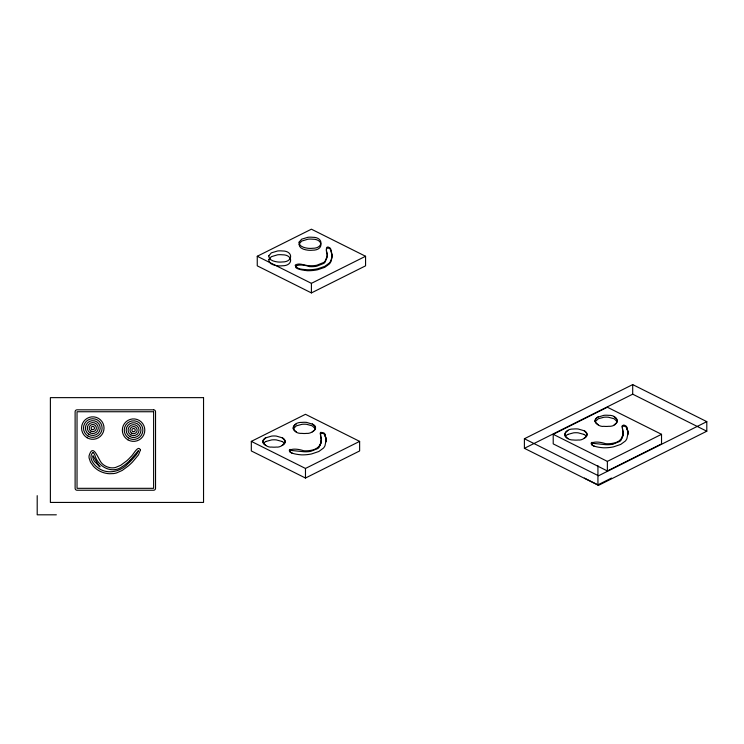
<?xml version="1.0" encoding="UTF-8"?>
<svg xmlns="http://www.w3.org/2000/svg" width="744" height="744" viewBox="0 0 744 744"><rect width="100%" height="100%" fill="white"/><g stroke="black" fill="none" stroke-linecap="round" stroke-linejoin="round"><path stroke-width="1.12" d="M320.608 435.249L320.757 432.338L323.807 432.878A4.399 4.399 0 0 1 324.635 433.733L326.049 438.346A17.484 17.484 0 0 1 326.095 440.206L325.016 445.637A9.895 9.895 0 0 1 323.454 448.102L318.832 451.487L311.783 453.877A41.087 41.087 0 0 1 306.64 454.677A45.923 45.923 0 0 1 301.348 454.854C281.771 453.161 289.463 445.954 303.747 450.771A27.993 27.993 0 0 0 310.825 450.362C315.54 449.757 320.627 446.828 321.12 441.648A12.295 12.295 0 0 0 321.241 438.913L320.673 435.547M620.245 440.076A8.035 8.035 0 0 0 621.231 438.979L623.016 434.58A12.295 12.295 0 0 0 623.137 431.846C622.384 429.362 621.026 422.75 625.695 425.81A4.399 4.399 0 0 1 626.522 426.665L627.945 431.269A17.484 17.484 0 0 1 627.992 433.138L626.913 438.569A9.895 9.895 0 0 1 625.351 441.034L620.729 444.41L613.679 446.809A41.087 41.087 0 0 1 608.536 447.609A45.923 45.923 0 0 1 603.235 447.786C583.668 446.093 591.35 438.886 605.644 443.703A27.993 27.993 0 0 0 612.721 443.294C617.101 442.652 621.938 440.243 622.83 435.491A11.913 11.913 0 0 0 623.156 433.148L622.244 426.879A2.585 2.585 0 0 1 622.3 425.577M289.388 450.985A1.423 1.423 0 0 1 290.244 450.343L303.747 451.729A27.993 27.993 0 0 0 310.825 451.32L317.902 448.483A7.998 7.998 0 0 0 319.12 447.293L321.083 442.847A12.239 12.239 0 0 0 321.259 440.216L320.357 434.003A2.585 2.585 0 0 1 320.413 432.645M313.066 424.378L306.612 422.397A22.246 22.246 0 0 0 302.008 422.397C290.681 421.922 290.997 434.022 302.008 433.389A22.246 22.246 0 0 0 306.612 433.389C310.955 434.031 319.223 428.758 313.447 424.629M598.26 416.854C590.801 420.034 598.511 427.447 603.905 426.321A22.246 22.246 0 0 0 608.499 426.321C619.51 426.954 619.826 414.854 608.508 415.329A22.246 22.246 0 0 0 603.905 415.329L597.441 417.31M293.238 428.851L296.363 425.838L302.008 424.312A22.246 22.246 0 0 1 306.612 424.312L312.248 425.838L315.372 428.851M595.135 421.783L598.26 418.77L603.905 417.245A22.246 22.246 0 0 1 608.499 417.245L614.144 418.77L617.269 421.783M281.93 445.498A7.403 7.403 0 0 0 284.608 443.526L285.147 442.299A2.846 2.846 0 0 0 285.194 441.062L282.441 437.863L276.312 436.077A22.246 22.246 0 0 0 271.709 436.077L265.571 437.863L262.818 441.062A2.846 2.846 0 0 0 262.874 442.299L263.45 443.489A7.403 7.403 0 0 0 266.082 445.498M583.826 438.43A7.403 7.403 0 0 0 586.505 436.458L587.044 435.231A2.846 2.846 0 0 0 587.09 433.994L584.338 430.795L578.2 429.009A22.246 22.246 0 0 0 573.596 429.009C562.501 428.656 562.297 440.225 573.596 440.002A22.246 22.246 0 0 0 578.2 440.002C583.529 440.867 591.331 433.771 583.845 430.534M130.219 460.183L137.863 451.227A16.229 16.229 0 0 1 138.207 450.845L138.412 450.641A8.007 8.007 0 0 1 137.752 452.315L137.398 453.003A24.394 24.394 0 0 1 135.882 455.244L131.139 460.685A72.642 72.642 0 0 1 127.894 463.763C120.184 472.142 106.401 475.007 97.241 467.204C93.186 464.312 88.118 456.835 92.888 452.473M596.948 417.644L595.005 420.388A2.827 2.827 0 0 0 595.033 421.439L595.898 423.057L598.26 424.796M122.462 466.479C112.139 474.486 97.743 466.776 94.841 455.03A20.627 20.627 0 0 0 94.386 454.203L94.237 453.98A7.598 7.598 0 0 0 93.372 452.771A1.637 1.637 0 0 0 93.102 452.547M266.064 437.602C258.577 440.848 266.38 447.935 271.709 447.07A22.246 22.246 0 0 0 276.312 447.07C281.641 447.935 289.435 440.839 281.948 437.602M296.363 423.922L294.001 425.661L293.108 427.456A2.827 2.827 0 0 0 293.145 428.507L294.001 430.125L296.363 431.864M312.248 431.864L314.619 430.125L315.484 428.47A2.827 2.827 0 0 0 315.502 427.456L314.619 425.661L312.248 423.922M567.96 430.534L565.589 432.273L564.724 433.919A2.846 2.846 0 0 0 564.761 435.231L565.338 436.421A7.403 7.403 0 0 0 567.979 438.43M614.144 424.796L616.506 423.057L617.371 421.402A2.827 2.827 0 0 0 617.399 420.388L616.506 418.593L614.144 416.854M257.257 256.262L311.411 229.189L365.564 256.262L365.564 265.841L311.411 292.913L257.257 265.841L257.257 256.262L311.411 283.343L365.564 256.262M251.323 441.378L305.477 414.296L359.631 441.378L359.631 450.948L305.477 478.029L251.323 450.948L251.323 441.378L305.477 468.45L359.631 441.378M524.399 438.746L632.698 384.592L706.8 421.643L706.8 431.213L598.501 485.367L524.399 448.316L524.399 438.746L598.501 475.788L706.8 421.643M524.399 448.316L632.698 394.171L706.8 431.213M553.211 434.31L607.374 407.228L661.528 434.31L661.528 443.88L607.374 470.961L553.211 443.88L553.211 434.31L607.374 461.382L661.528 434.31M584.393 478.066L597.934 484.837L611.475 478.066M266.064 441.434L271.709 439.909A22.246 22.246 0 0 1 276.312 439.909L281.948 441.434M567.96 434.366L573.596 432.841A22.246 22.246 0 0 1 578.2 432.841L583.845 434.366M290.234 449.367L289.639 449.729A1.042 1.042 0 0 0 289.323 450.362L290.188 452.064L292.587 453.477M592.131 442.299L591.443 442.745A1.042 1.042 0 0 0 591.22 443.294L592.075 444.996L594.475 446.409M612.721 444.252L619.799 441.415A7.998 7.998 0 0 0 621.017 440.216L622.97 435.779A12.239 12.239 0 0 0 623.156 433.148M56.349 514.811L37.2 514.811L37.2 495.662M309.681 266.612C296.205 262.055 287.212 268.631 307.281 270.704A45.923 45.923 0 0 0 312.573 270.518A41.087 41.087 0 0 0 317.725 269.728L324.765 267.329L329.387 263.953A9.895 9.895 0 0 0 330.95 261.488L331.852 258.252A18.721 18.721 0 0 0 332.038 255.397L330.569 249.584A4.399 4.399 0 0 0 329.741 248.728C325.407 245.725 326.132 251.779 327.137 254.234A12.332 12.332 0 0 1 327.053 257.489L325.082 262.139A7.998 7.998 0 0 1 323.835 263.376L316.758 266.213A27.993 27.993 0 0 1 309.681 266.622M626.522 426.665L628.001 432.478A18.814 18.814 0 0 1 627.88 434.766M324.635 433.733L326.104 439.546A18.814 18.814 0 0 1 325.984 441.843M632.698 384.592L632.698 394.171M607.374 461.382L607.374 470.961M597.934 465.688L597.934 484.837M311.411 283.343L311.411 292.913M305.477 468.45L305.477 478.029M130.191 460.155A45.133 45.133 0 0 1 122.481 466.507M565.301 436.384A7.403 7.403 0 0 1 567.979 434.412M583.826 434.412A7.403 7.403 0 0 1 586.505 436.384M612.721 444.252A27.993 27.993 0 0 1 605.644 444.67L592.131 443.257A1.423 1.423 0 0 0 591.285 443.908M627.992 433.138A16.061 16.061 0 0 0 627.871 431.539L626.522 427.623A4.399 4.399 0 0 0 625.695 426.768L623.863 425.977L622.365 426.554A1.2 1.2 0 0 0 622.244 426.879M281.93 441.48A7.403 7.403 0 0 1 284.608 443.452M263.404 443.452A7.403 7.403 0 0 1 266.082 441.48M321.259 440.216A11.913 11.913 0 0 1 320.943 442.559L319.343 446.047A8.035 8.035 0 0 1 318.358 447.144M320.357 433.947A1.2 1.2 0 0 1 320.469 433.622L321.966 433.045L323.807 433.836A4.399 4.399 0 0 1 324.635 434.691L325.974 438.607A16.061 16.061 0 0 1 326.095 440.206M295.266 265.217C296.819 269.747 303.347 269.282 307.281 269.747A45.923 45.923 0 0 0 312.573 269.57A41.087 41.087 0 0 0 317.725 268.77L324.765 266.371L329.387 262.995A9.895 9.895 0 0 0 330.95 260.53L331.852 257.294A18.721 18.721 0 0 0 332.038 254.439L330.569 248.626A4.399 4.399 0 0 0 329.741 247.771C325.407 244.767 326.132 250.821 327.137 253.276A12.332 12.332 0 0 1 327.053 256.531L325.082 261.181A7.998 7.998 0 0 1 323.835 262.418L316.758 265.255A27.993 27.993 0 0 1 309.681 265.664C305.068 266.008 299.06 262.139 295.266 265.217M140.43 449.981L138.496 454.863L132.497 462.033A74.409 74.409 0 0 1 128.321 465.93L122.221 470.431L116.603 472.924A20.348 20.348 0 0 1 113.6 473.575L109.424 473.733A23.892 23.892 0 0 1 100.133 471.305A22.45 22.45 0 0 1 97.334 469.659A23.157 23.157 0 0 1 93.344 466.172L90.48 462.136L89.103 458.025A8.965 8.965 0 0 1 89.094 455.728C93.158 442.289 98.162 459.094 101.537 462.973A13.373 13.373 0 0 0 103.658 464.907L104.151 465.251A15.866 15.866 0 0 0 107.685 467.046L109.796 467.623A13.541 13.541 0 0 0 115.413 467.52L120.723 465.288L126.843 460.75A49.411 49.411 0 0 0 130.665 456.928C133.12 455.356 138.096 444.335 140.43 449.981M268.77 255.88C268.621 260.261 274.22 261.525 277.642 261.962A22.246 22.246 0 0 0 282.246 261.962C293.424 262.195 293.424 250.728 282.246 250.961A22.246 22.246 0 0 0 277.642 250.961L271.318 252.867L268.77 255.88M268.77 259.712C268.621 264.083 274.22 265.348 277.642 265.785A22.246 22.246 0 0 0 282.246 265.785C293.424 266.026 293.424 254.56 282.246 254.792A22.246 22.246 0 0 0 277.642 254.792L271.318 256.689L268.77 259.712M299.069 242.2C298.921 246.58 304.519 247.845 307.942 248.282A22.246 22.246 0 0 0 312.545 248.282C323.724 248.515 323.724 237.048 312.545 237.28A22.246 22.246 0 0 0 307.942 237.29L301.618 239.187L299.069 242.2M299.069 244.116C298.921 248.496 304.519 249.761 307.942 250.198A22.246 22.246 0 0 0 312.545 250.198C323.724 250.43 323.724 238.964 312.545 239.196A22.246 22.246 0 0 0 307.942 239.196L301.618 241.103L299.069 244.116M203.54 397.64L50.387 397.64L50.387 502.433L203.54 502.433L203.54 397.64M153.617 409.823L77.032 409.823A1.916 1.916 0 0 0 75.116 411.739L75.116 488.324A1.916 1.916 0 0 0 77.032 490.24L153.617 490.24A1.916 1.916 0 0 0 155.533 488.324L155.533 411.739A1.916 1.916 0 0 0 153.617 409.823M153.617 411.739L77.032 411.739L77.032 488.324L153.617 488.324L153.617 411.739M99.91 466.776L94.544 461.503A13.355 13.355 0 0 1 93.67 459.969L93.577 459.764A8.472 8.472 0 0 1 92.944 457.867L92.888 457.476A5.022 5.022 0 0 1 93 455.654L98.747 465.595A17.298 17.298 0 0 0 99.417 466.311L99.91 466.776M87.178 437.788A11.234 11.234 0 0 0 104.03 428.06A11.234 11.234 0 0 0 87.178 418.333A11.234 11.234 0 0 0 87.178 437.788M127.949 439.862A11.234 11.234 0 0 0 144.801 430.134A11.234 11.234 0 0 0 127.949 420.407A11.234 11.234 0 0 0 127.949 439.862M88.136 436.124A9.319 9.319 0 0 0 102.114 428.06A9.319 9.319 0 0 0 88.136 419.988A9.319 9.319 0 0 0 88.136 436.124M128.34 437.853A9.319 9.319 0 0 0 142.857 430.804A9.319 9.319 0 0 0 129.493 421.755A9.319 9.319 0 0 0 128.34 437.853M88.648 434.189A7.403 7.403 0 0 0 100.18 428.591A7.403 7.403 0 0 0 89.559 421.402A7.403 7.403 0 0 0 88.648 434.189M90.052 432.813A5.487 5.487 0 0 0 98.282 428.06A5.487 5.487 0 0 0 90.052 423.308A5.487 5.487 0 0 0 90.052 432.813M91.01 431.157A3.571 3.571 0 0 0 96.367 428.06A3.571 3.571 0 0 0 91.01 424.964A3.571 3.571 0 0 0 91.01 431.157M91.865 429.428A1.655 1.655 0 0 0 94.451 428.172A1.655 1.655 0 0 0 92.07 426.563A1.655 1.655 0 0 0 91.865 429.428M129.865 436.551A7.403 7.403 0 0 0 140.969 430.134A7.403 7.403 0 0 0 129.865 423.727A7.403 7.403 0 0 0 129.865 436.551M130.823 434.896A5.487 5.487 0 0 0 139.054 430.134A5.487 5.487 0 0 0 130.823 425.382A5.487 5.487 0 0 0 130.823 434.896M131.781 433.231A3.571 3.571 0 0 0 137.138 430.134A3.571 3.571 0 0 0 131.781 427.047A3.571 3.571 0 0 0 131.781 433.231M132.739 431.576A1.655 1.655 0 0 0 135.222 430.134A1.655 1.655 0 0 0 132.739 428.702A1.655 1.655 0 0 0 132.739 431.576"/></g></svg>
